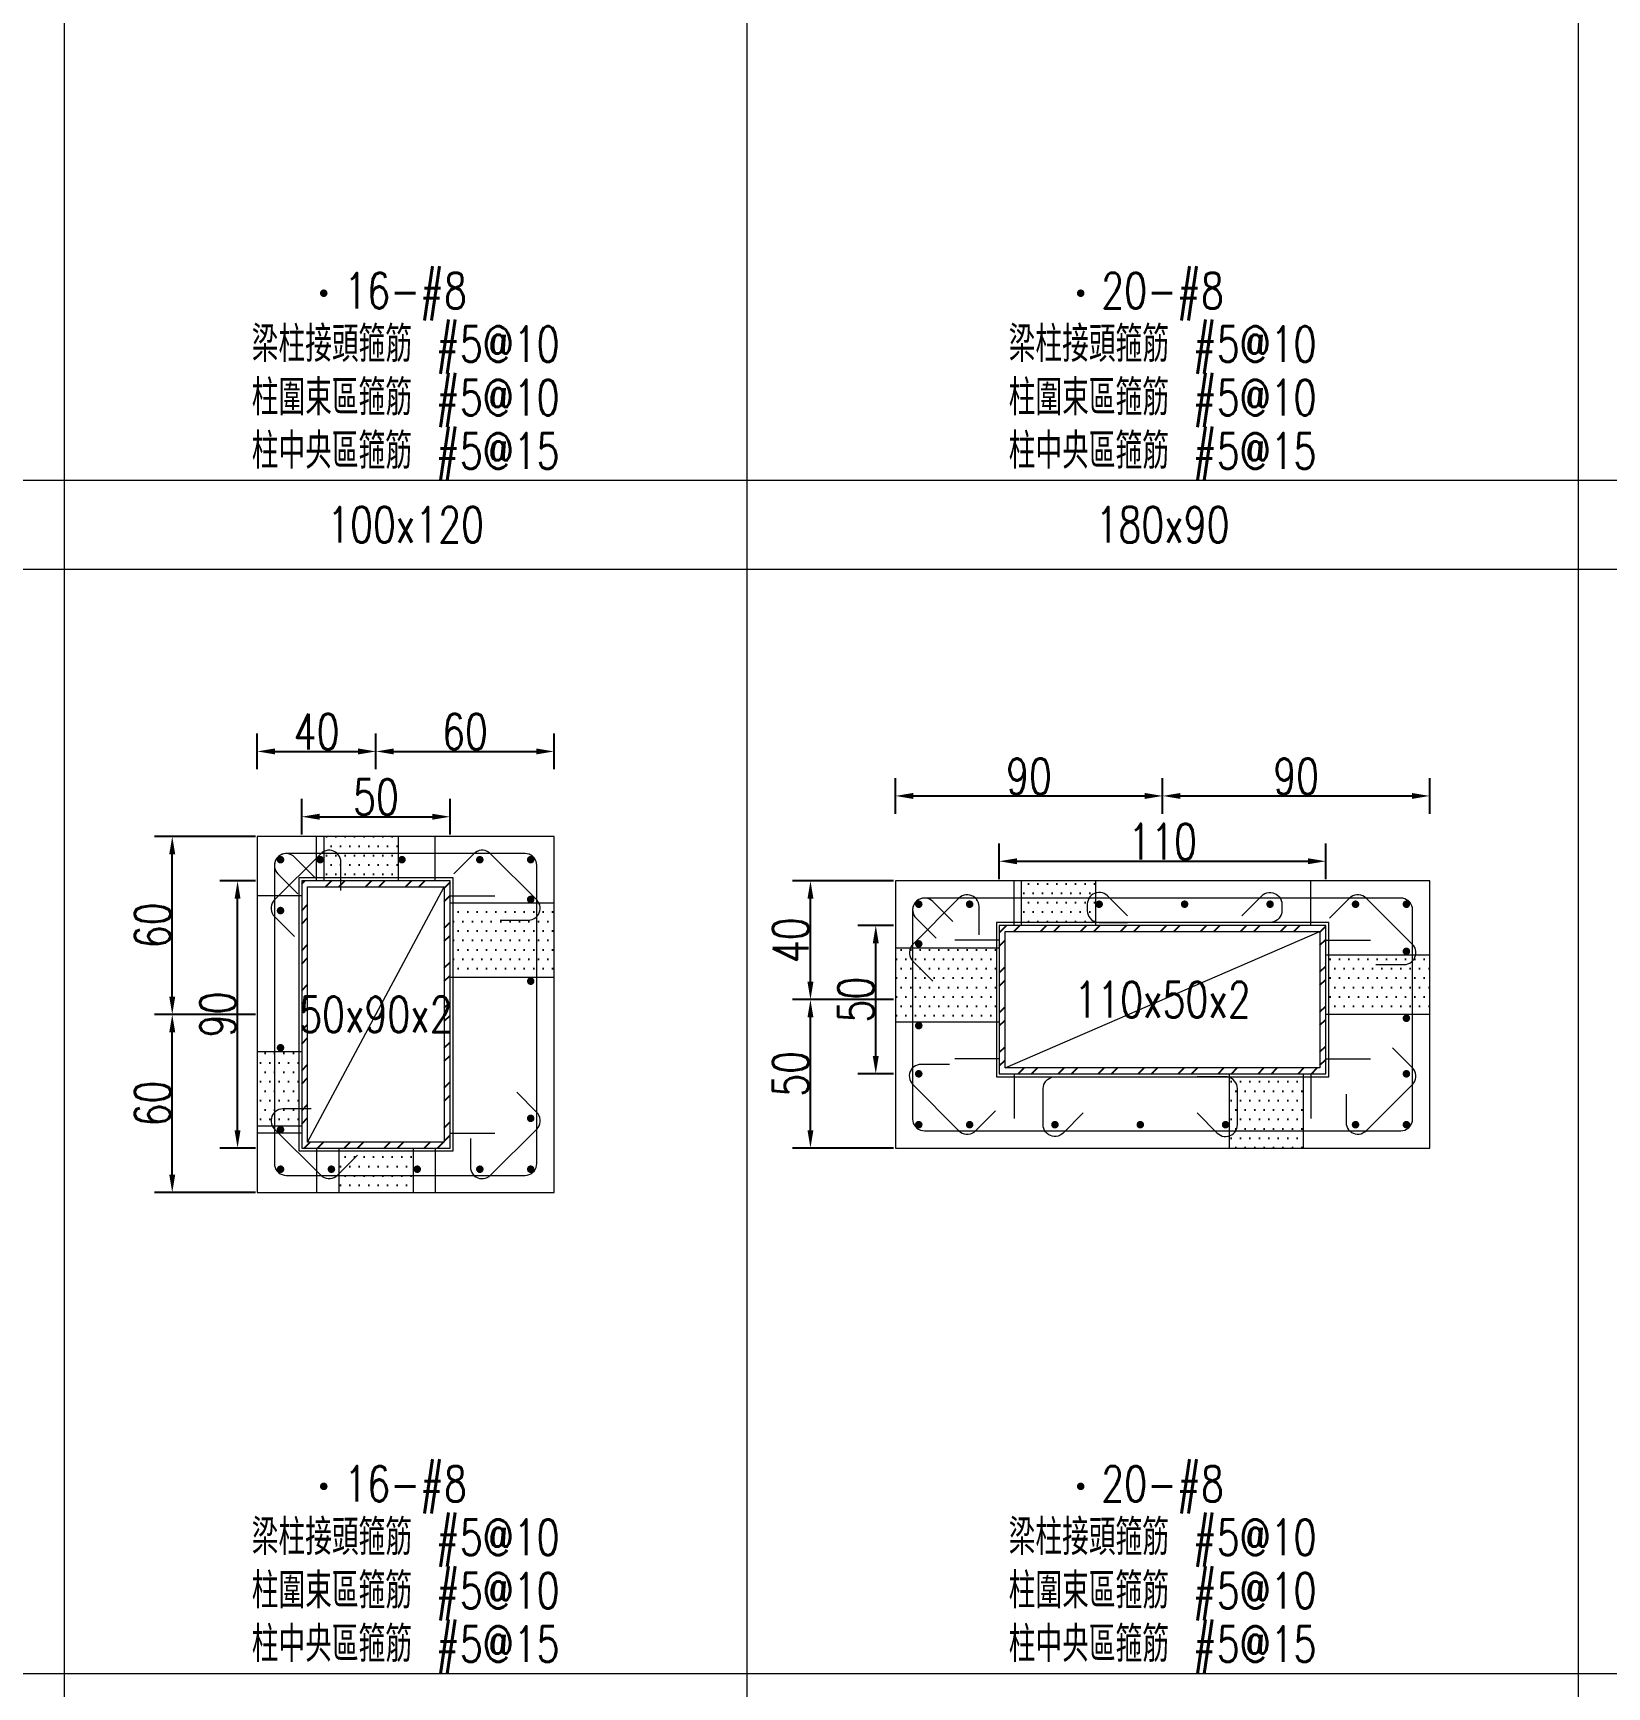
# Model space of a CAD drawing. Header units: millimetres. Extents: x 0 to 3905, y 0 to 8880.
# Drawn here: x 1440 to 1970, y 4447 to 5005 of the extents above; entities that cross this region are included whole.
import ezdxf
from ezdxf.enums import TextEntityAlignment as Align

# ---------------------------------------------------------------- set-up
doc = ezdxf.new("R2010")
doc.units = ezdxf.units.MM
doc.layers.get('DEFPOINTS').update_dxf_attribs({"color": 3})
for name, color, linetype in [('Hatch線', 6, 'Continuous'), ('TC-鋼粱', 132, 'Continuous'), ('主筋斷面', 2, 'Continuous'), ('文字-主筋根數', 7, 'Continuous'), ('文字-剪力筋 中央區', 7, 'Continuous'), ('文字-剪力筋-BC', 7, 'Continuous'), ('文字-剪力筋-圍束區', 7, 'Continuous'), ('文字-斷面尺寸', 7, 'Continuous'), ('文字-輔助字', 7, 'Continuous'), ('柱斷面線', 4, 'Continuous'), ('標註字', 4, 'Continuous'), ('箍筋線', 1, 'Continuous'), ('網格線', 7, 'Continuous'), ('鋼柱', 11, 'Continuous')]:
    doc.layers.add(name, color=color, linetype=linetype)
doc.styles.add('note', font='txt.shx', dxfattribs={"width": 0.75, "height": 12})
doc.styles.add('txt', font='txt.shx', dxfattribs={"height": 0.2, "bigfont": 'chineset.shx'})
doc.dimstyles.new('RCAD_DIM', dxfattribs={"dimtxt": 12, "dimasz": 6, "dimexe": 6, "dimexo": 0.625, "dimtad": 1, "dimdec": 0, "dimdsep": 46, "dimtxsty": 'note', "dimcen": 2.5, "dimclrd": 256, "dimclre": 256, "dimclrt": 256, "dimadec": 0, "dimazin": 0, "dimtfac": 1, "dimtmove": 0, "dimatfit": 3, "dimfxl": 0, "dimtolj": 1, "dimarcsym": 0})

# ---------------------------------------------------------------- blocks, each defined once
blk = doc.blocks.new('*D876')
at = {"layer": 'DEFPOINTS', "color": 0}
for p in [(1580, 4740.62), (1530, 4734), (1580, 4734)]:
    blk.add_point(p, dxfattribs=at)
at = {"layer": '標註字', "lineweight": -2}
for p, q in [((1530, 4734.62), (1530, 4746.62)), ((1580, 4734.62), (1580, 4746.62)), ((1536, 4740.62), (1574, 4740.62))]:
    blk.add_line(p, q, dxfattribs=at)
at = {"layer": '標註字'}
for points in [[(1536, 4741.62), (1536, 4739.62), (1530, 4740.62)], [(1574, 4739.62), (1574, 4741.62), (1580, 4740.62)]]:
    blk.add_solid(points, dxfattribs=at)
at = {"layer": '標註字', "insert": (1555, 4747.25), "char_height": 12, "attachment_point": 5, "style": 'note'}
blk.add_mtext('\\A1;50', dxfattribs=at)
blk = doc.blocks.new('*D877')
at = {"layer": 'DEFPOINTS', "color": 0}
for p in [(1508.38, 4719), (1515, 4719), (1515, 4629)]:
    blk.add_point(p, dxfattribs=at)
at = {"layer": '標註字', "lineweight": -2}
for p, q in [((1514.38, 4719), (1502.38, 4719)), ((1508.38, 4635), (1508.38, 4713)), ((1514.38, 4629), (1502.38, 4629))]:
    blk.add_line(p, q, dxfattribs=at)
at = {"layer": '標註字'}
for points in [[(1509.38, 4713), (1507.38, 4713), (1508.38, 4719)], [(1507.38, 4635), (1509.38, 4635), (1508.38, 4629)]]:
    blk.add_solid(points, dxfattribs=at)
at = {"layer": '標註字', "insert": (1501.75, 4674), "char_height": 12, "attachment_point": 5, "rotation": 90, "style": 'note'}
blk.add_mtext('\\A1;90', dxfattribs=at)
blk = doc.blocks.new('*D878')
at = {"layer": 'DEFPOINTS', "color": 0}
for p in [(1555, 4762.62), (1515, 4756), (1555, 4756)]:
    blk.add_point(p, dxfattribs=at)
at = {"layer": '標註字', "lineweight": -2}
for p, q in [((1515, 4756.62), (1515, 4768.62)), ((1555, 4756.62), (1555, 4768.62)), ((1521, 4762.62), (1549, 4762.62))]:
    blk.add_line(p, q, dxfattribs=at)
at = {"layer": '標註字'}
for points in [[(1521, 4763.62), (1521, 4761.62), (1515, 4762.62)], [(1549, 4761.62), (1549, 4763.62), (1555, 4762.62)]]:
    blk.add_solid(points, dxfattribs=at)
at = {"layer": '標註字', "insert": (1535, 4769.25), "char_height": 12, "attachment_point": 5, "style": 'note'}
blk.add_mtext('\\A1;40', dxfattribs=at)
blk = doc.blocks.new('*D879')
at = {"layer": 'DEFPOINTS', "color": 0}
for p in [(1615, 4762.62), (1555, 4756), (1615, 4756)]:
    blk.add_point(p, dxfattribs=at)
at = {"layer": '標註字', "lineweight": -2}
for p, q in [((1555, 4756.62), (1555, 4768.62)), ((1615, 4756.62), (1615, 4768.62)), ((1561, 4762.62), (1609, 4762.62))]:
    blk.add_line(p, q, dxfattribs=at)
at = {"layer": '標註字'}
for points in [[(1561, 4763.62), (1561, 4761.62), (1555, 4762.62)], [(1609, 4761.62), (1609, 4763.62), (1615, 4762.62)]]:
    blk.add_solid(points, dxfattribs=at)
at = {"layer": '標註字', "insert": (1585, 4769.25), "char_height": 12, "attachment_point": 5, "style": 'note'}
blk.add_mtext('\\A1;60', dxfattribs=at)
blk = doc.blocks.new('*D880')
at = {"layer": 'DEFPOINTS', "color": 0}
for p in [(1486.38, 4674), (1515, 4674), (1515, 4614)]:
    blk.add_point(p, dxfattribs=at)
at = {"layer": '標註字', "lineweight": -2}
for p, q in [((1514.38, 4674), (1480.38, 4674)), ((1486.38, 4620), (1486.38, 4668)), ((1514.38, 4614), (1480.38, 4614))]:
    blk.add_line(p, q, dxfattribs=at)
at = {"layer": '標註字'}
for points in [[(1487.38, 4668), (1485.38, 4668), (1486.38, 4674)], [(1485.38, 4620), (1487.38, 4620), (1486.38, 4614)]]:
    blk.add_solid(points, dxfattribs=at)
at = {"layer": '標註字', "insert": (1479.75, 4644), "char_height": 12, "attachment_point": 5, "rotation": 90, "style": 'note'}
blk.add_mtext('\\A1;60', dxfattribs=at)
blk = doc.blocks.new('*D881')
at = {"layer": 'DEFPOINTS', "color": 0}
for p in [(1486.38, 4734), (1515, 4734), (1515, 4674)]:
    blk.add_point(p, dxfattribs=at)
at = {"layer": '標註字', "lineweight": -2}
for p, q in [((1514.38, 4734), (1480.38, 4734)), ((1486.38, 4680), (1486.38, 4728)), ((1514.38, 4674), (1480.38, 4674))]:
    blk.add_line(p, q, dxfattribs=at)
at = {"layer": '標註字'}
for points in [[(1487.38, 4728), (1485.38, 4728), (1486.38, 4734)], [(1485.38, 4680), (1487.38, 4680), (1486.38, 4674)]]:
    blk.add_solid(points, dxfattribs=at)
at = {"layer": '標註字', "insert": (1479.75, 4704), "char_height": 12, "attachment_point": 5, "rotation": 90, "style": 'note'}
blk.add_mtext('\\A1;60', dxfattribs=at)
blk = doc.blocks.new('Circle_Filled')
at = {"const_width": 0.5}
blk.add_lwpolyline([(-0.25, 0, 1), (0.25, 0, 1)], format="xyb", close=True, dxfattribs=at)
blk = doc.blocks.new('*D1008')
at = {"layer": 'DEFPOINTS', "color": 0}
for p in [(1875, 4725.62), (1765, 4719), (1875, 4719)]:
    blk.add_point(p, dxfattribs=at)
at = {"layer": '標註字', "lineweight": -2}
for p, q in [((1765, 4719.62), (1765, 4731.62)), ((1875, 4719.62), (1875, 4731.62)), ((1771, 4725.62), (1869, 4725.62))]:
    blk.add_line(p, q, dxfattribs=at)
at = {"layer": '標註字'}
for points in [[(1771, 4726.62), (1771, 4724.62), (1765, 4725.62)], [(1869, 4724.62), (1869, 4726.62), (1875, 4725.62)]]:
    blk.add_solid(points, dxfattribs=at)
at = {"layer": '標註字', "insert": (1820, 4732.25), "char_height": 12, "attachment_point": 5, "style": 'note'}
blk.add_mtext('\\A1;110', dxfattribs=at)
blk = doc.blocks.new('*D1009')
at = {"layer": 'DEFPOINTS', "color": 0}
for p in [(1723.38, 4704), (1730, 4704), (1730, 4654)]:
    blk.add_point(p, dxfattribs=at)
at = {"layer": '標註字', "lineweight": -2}
for p, q in [((1729.38, 4704), (1717.38, 4704)), ((1723.38, 4660), (1723.38, 4698)), ((1729.38, 4654), (1717.38, 4654))]:
    blk.add_line(p, q, dxfattribs=at)
at = {"layer": '標註字'}
for points in [[(1724.38, 4698), (1722.38, 4698), (1723.38, 4704)], [(1722.38, 4660), (1724.38, 4660), (1723.38, 4654)]]:
    blk.add_solid(points, dxfattribs=at)
at = {"layer": '標註字', "insert": (1716.75, 4679), "char_height": 12, "attachment_point": 5, "rotation": 90, "style": 'note'}
blk.add_mtext('\\A1;50', dxfattribs=at)
blk = doc.blocks.new('*D1010')
at = {"layer": 'DEFPOINTS', "color": 0}
for p in [(1820, 4747.62), (1730, 4741), (1820, 4741)]:
    blk.add_point(p, dxfattribs=at)
at = {"layer": '標註字', "lineweight": -2}
for p, q in [((1730, 4741.62), (1730, 4753.62)), ((1820, 4741.62), (1820, 4753.62)), ((1736, 4747.62), (1814, 4747.62))]:
    blk.add_line(p, q, dxfattribs=at)
at = {"layer": '標註字'}
for points in [[(1736, 4748.62), (1736, 4746.62), (1730, 4747.62)], [(1814, 4746.62), (1814, 4748.62), (1820, 4747.62)]]:
    blk.add_solid(points, dxfattribs=at)
at = {"layer": '標註字', "insert": (1775, 4754.25), "char_height": 12, "attachment_point": 5, "style": 'note'}
blk.add_mtext('\\A1;90', dxfattribs=at)
blk = doc.blocks.new('*D1011')
at = {"layer": 'DEFPOINTS', "color": 0}
for p in [(1910, 4747.62), (1820, 4741), (1910, 4741)]:
    blk.add_point(p, dxfattribs=at)
at = {"layer": '標註字', "lineweight": -2}
for p, q in [((1820, 4741.62), (1820, 4753.62)), ((1910, 4741.62), (1910, 4753.62)), ((1826, 4747.62), (1904, 4747.62))]:
    blk.add_line(p, q, dxfattribs=at)
at = {"layer": '標註字'}
for points in [[(1826, 4748.62), (1826, 4746.62), (1820, 4747.62)], [(1904, 4746.62), (1904, 4748.62), (1910, 4747.62)]]:
    blk.add_solid(points, dxfattribs=at)
at = {"layer": '標註字', "insert": (1865, 4754.25), "char_height": 12, "attachment_point": 5, "style": 'note'}
blk.add_mtext('\\A1;90', dxfattribs=at)
blk = doc.blocks.new('*D1012')
at = {"layer": 'DEFPOINTS', "color": 0}
for p in [(1701.38, 4679), (1730, 4679), (1730, 4629)]:
    blk.add_point(p, dxfattribs=at)
at = {"layer": '標註字', "lineweight": -2}
for p, q in [((1729.38, 4679), (1695.38, 4679)), ((1701.38, 4635), (1701.38, 4673)), ((1729.38, 4629), (1695.38, 4629))]:
    blk.add_line(p, q, dxfattribs=at)
at = {"layer": '標註字'}
for points in [[(1702.38, 4673), (1700.38, 4673), (1701.38, 4679)], [(1700.38, 4635), (1702.38, 4635), (1701.38, 4629)]]:
    blk.add_solid(points, dxfattribs=at)
at = {"layer": '標註字', "insert": (1694.75, 4654), "char_height": 12, "attachment_point": 5, "rotation": 90, "style": 'note'}
blk.add_mtext('\\A1;50', dxfattribs=at)
blk = doc.blocks.new('*D1013')
at = {"layer": 'DEFPOINTS', "color": 0}
for p in [(1701.38, 4719), (1730, 4719), (1730, 4679)]:
    blk.add_point(p, dxfattribs=at)
at = {"layer": '標註字', "lineweight": -2}
for p, q in [((1729.38, 4719), (1695.38, 4719)), ((1701.38, 4685), (1701.38, 4713)), ((1729.38, 4679), (1695.38, 4679))]:
    blk.add_line(p, q, dxfattribs=at)
at = {"layer": '標註字'}
for points in [[(1702.38, 4713), (1700.38, 4713), (1701.38, 4719)], [(1700.38, 4685), (1702.38, 4685), (1701.38, 4679)]]:
    blk.add_solid(points, dxfattribs=at)
at = {"layer": '標註字', "insert": (1694.75, 4699), "char_height": 12, "attachment_point": 5, "rotation": 90, "style": 'note'}
blk.add_mtext('\\A1;40', dxfattribs=at)

msp = doc.modelspace()

# ---------------------------------------------------------------- hatches: boundary and pattern name
at = {"layer": 'Hatch線'}
h = msp.add_hatch(dxfattribs=at)
h.set_pattern_fill('ANSI32', color=256, style=0)
h.paths.add_polyline_path([(1530, 4629), (1580, 4629), (1580, 4719), (1530, 4719)], flags=17)
h.paths.add_polyline_path([(1532, 4631), (1532, 4717), (1578, 4717), (1578, 4631)])
h = msp.add_hatch(dxfattribs=at)
h.set_pattern_fill('ANSI32', color=256, style=0)
h.paths.add_polyline_path([(1765, 4654), (1875, 4654), (1875, 4704), (1765, 4704)], flags=17)
h.paths.add_polyline_path([(1767, 4656), (1767, 4702), (1873, 4702), (1873, 4656)])
at = {"layer": 'TC-鋼粱'}
h = msp.add_hatch(dxfattribs=at)
h.set_pattern_fill('DOTS', color=256, scale=2, style=0)
h.paths.add_polyline_path([(1562.5, 4734), (1537.5, 4734), (1537.5, 4719), (1562.5, 4719)], flags=17)
h = msp.add_hatch(dxfattribs=at)
h.set_pattern_fill('DOTS', color=256, scale=2, style=0)
h.paths.add_polyline_path([(1797.36, 4719), (1772.36, 4719), (1772.36, 4704), (1797.36, 4704)], flags=17)
h = msp.add_hatch(dxfattribs=at)
h.set_pattern_fill('DOTS', color=256, scale=2, style=0)
h.paths.add_polyline_path([(1615, 4686.49), (1615, 4711.49), (1580, 4711.49), (1580, 4686.49)], flags=17)
h = msp.add_hatch(dxfattribs=at)
h.set_pattern_fill('DOTS', color=256, scale=2, style=0)
h.paths.add_polyline_path([(1730, 4696.5), (1730, 4671.5), (1765, 4671.5), (1765, 4696.5)], flags=17)
h = msp.add_hatch(dxfattribs=at)
h.set_pattern_fill('DOTS', color=256, scale=2, style=0)
h.paths.add_polyline_path([(1910, 4673.99), (1910, 4693.99), (1875, 4693.99), (1875, 4673.99)], flags=17)
h = msp.add_hatch(dxfattribs=at)
h.set_pattern_fill('DOTS', color=256, scale=2, style=0)
h.paths.add_polyline_path([(1515, 4661.5), (1515, 4636.5), (1530, 4636.5), (1530, 4661.5)], flags=17)
h = msp.add_hatch(dxfattribs=at)
h.set_pattern_fill('DOTS', color=256, scale=2, style=0)
h.paths.add_polyline_path([(1842.5, 4629), (1867.5, 4629), (1867.5, 4654), (1842.5, 4654)], flags=17)
h = msp.add_hatch(dxfattribs=at)
h.set_pattern_fill('DOTS', color=256, scale=2, style=0)
h.paths.add_polyline_path([(1542.64, 4614), (1567.64, 4614), (1567.64, 4629), (1542.64, 4629)], flags=17)

# ---------------------------------------------------------------- linework, layer by layer
at = {"layer": 'DEFPOINTS', "lineweight": 5}
for points in [[(1535, 4719), (1535, 4734)], [(1575, 4719), (1575, 4734)], [(1530, 4628), (1581, 4628), (1581, 4720), (1529, 4720), (1529, 4628), (1530, 4628)], [(1532, 4631), (1578, 4717)], [(1770, 4704), (1770, 4719)], [(1870, 4704), (1870, 4719)], [(1530, 4714), (1515, 4714)], [(1580, 4714), (1595, 4714)], [(1765, 4653), (1876, 4653), (1876, 4705), (1764, 4705), (1764, 4653), (1765, 4653)], [(1765, 4699), (1750, 4699)], [(1767, 4656), (1873, 4702)], [(1875, 4699), (1890, 4699)], [(1765, 4659), (1750, 4659)], [(1875, 4659), (1890, 4659)], [(1770, 4654), (1770, 4639)], [(1870, 4654), (1870, 4639)], [(1530, 4634), (1515, 4634)], [(1580, 4634), (1595, 4634)], [(1535, 4629), (1535, 4614)], [(1575, 4629), (1575, 4614)]]:
    msp.add_lwpolyline(points, dxfattribs=at)
at = {"layer": 'TC-鋼粱', "lineweight": 5}
for points in [[(1537.5, 4734), (1537.5, 4719)], [(1562.5, 4734), (1562.5, 4719)], [(1772.36, 4719), (1772.36, 4704)], [(1797.36, 4719), (1797.36, 4704)], [(1615, 4711.49), (1580, 4711.49)], [(1730, 4696.5), (1765, 4696.5)], [(1910, 4693.99), (1875, 4693.99)], [(1615, 4686.49), (1580, 4686.49)], [(1730, 4671.5), (1765, 4671.5)], [(1910, 4673.99), (1875, 4673.99)], [(1515, 4661.5), (1530, 4661.5)], [(1842.5, 4629), (1842.5, 4654)], [(1867.5, 4629), (1867.5, 4654)], [(1515, 4636.5), (1530, 4636.5)], [(1542.64, 4614), (1542.64, 4629)], [(1567.64, 4614), (1567.64, 4629)]]:
    msp.add_lwpolyline(points, dxfattribs=at)
at = {"layer": '柱斷面線', "lineweight": 5}
for points in [[(1515, 4614), (1615, 4614), (1615, 4734), (1515, 4734), (1515, 4614)], [(1730, 4629), (1910, 4629), (1910, 4719), (1730, 4719), (1730, 4629)]]:
    msp.add_lwpolyline(points, dxfattribs=at)
at = {"layer": '箍筋線', "lineweight": 5}
for points in [[(1543.19, 4715.81), (1543.19, 4725.35), (1543.13, 4726.02), (1542.96, 4726.66), (1542.69, 4727.27), (1542.32, 4727.83), (1541.86, 4728.32), (1541.33, 4728.72), (1540.73, 4729.02), (1540.1, 4729.23), (1539.43, 4729.32), (1538.77, 4729.3), (1538.11, 4729.17), (1537.49, 4728.93), (1536.91, 4728.59), (1536.4, 4728.16), (1520.84, 4712.6), (1520.39, 4712.07), (1520.05, 4711.47), (1519.81, 4710.82), (1519.69, 4710.13), (1519.69, 4709.44), (1519.81, 4708.76), (1520.05, 4708.11), (1520.39, 4707.51), (1520.84, 4706.98), (1527.58, 4700.23)], [(1534.33, 4720.29), (1527.58, 4727.04), (1527.07, 4727.47), (1526.49, 4727.81), (1525.87, 4728.05), (1525.22, 4728.18), (1524.55, 4728.2), (1523.89, 4728.11), (1523.25, 4727.9), (1522.66, 4727.6), (1522.12, 4727.19), (1521.66, 4726.71), (1521.29, 4726.15), (1521.02, 4725.54), (1520.85, 4724.9), (1520.79, 4724.23), (1520.79, 4623.77), (1520.86, 4623.08), (1521.03, 4622.41), (1521.33, 4621.78), (1521.72, 4621.21), (1522.21, 4620.72), (1522.78, 4620.33), (1523.41, 4620.03), (1524.08, 4619.86), (1524.77, 4619.79), (1605.23, 4619.79), (1605.92, 4619.86), (1606.59, 4620.03), (1607.22, 4620.33), (1607.79, 4620.72), (1608.28, 4621.21), (1608.67, 4621.78), (1608.97, 4622.41), (1609.14, 4623.08), (1609.21, 4623.77), (1609.21, 4724.23), (1609.14, 4724.92), (1608.97, 4725.59), (1608.67, 4726.22), (1608.28, 4726.79), (1607.79, 4727.28), (1607.22, 4727.67), (1606.59, 4727.97), (1605.92, 4728.14), (1605.23, 4728.21), (1524.77, 4728.21), (1524.1, 4728.15), (1523.46, 4727.98), (1522.85, 4727.71), (1522.29, 4727.34), (1521.81, 4726.88), (1521.4, 4726.34), (1521.1, 4725.75), (1520.89, 4725.11), (1520.8, 4724.45), (1520.82, 4723.78), (1520.95, 4723.13), (1521.19, 4722.51), (1521.53, 4721.93), (1521.96, 4721.42), (1528.71, 4714.67)], [(1596.81, 4705.81), (1606.35, 4705.81), (1607.02, 4705.87), (1607.66, 4706.04), (1608.27, 4706.31), (1608.83, 4706.68), (1609.32, 4707.14), (1609.72, 4707.67), (1610.02, 4708.27), (1610.23, 4708.9), (1610.32, 4709.57), (1610.3, 4710.23), (1610.17, 4710.89), (1609.93, 4711.51), (1609.59, 4712.09), (1609.16, 4712.6), (1593.6, 4728.16), (1593.07, 4728.61), (1592.47, 4728.95), (1591.82, 4729.19), (1591.13, 4729.31), (1590.44, 4729.31), (1589.76, 4729.19), (1589.11, 4728.95), (1588.51, 4728.61), (1587.98, 4728.16), (1581.23, 4721.42)], [(1758.19, 4700.81), (1758.19, 4710.35), (1758.13, 4711.02), (1757.96, 4711.66), (1757.69, 4712.27), (1757.32, 4712.83), (1756.86, 4713.32), (1756.33, 4713.72), (1755.73, 4714.02), (1755.1, 4714.23), (1754.43, 4714.32), (1753.77, 4714.3), (1753.11, 4714.17), (1752.49, 4713.93), (1751.91, 4713.59), (1751.4, 4713.16), (1735.84, 4697.6), (1735.39, 4697.07), (1735.05, 4696.47), (1734.81, 4695.82), (1734.69, 4695.13), (1734.69, 4694.44), (1734.81, 4693.76), (1735.05, 4693.11), (1735.39, 4692.51), (1735.84, 4691.98), (1742.58, 4685.23)], [(1808.19, 4707.2), (1801.44, 4713.95), (1800.93, 4714.38), (1800.35, 4714.72), (1799.73, 4714.96), (1799.07, 4715.09), (1798.41, 4715.11), (1797.74, 4715.02), (1797.11, 4714.81), (1796.51, 4714.51), (1795.98, 4714.1), (1795.52, 4713.62), (1795.15, 4713.06), (1794.88, 4712.45), (1794.71, 4711.81), (1794.65, 4711.14), (1794.65, 4708.97), (1794.71, 4708.28), (1794.89, 4707.62), (1795.19, 4706.99), (1795.58, 4706.42), (1796.07, 4705.93), (1796.64, 4705.53), (1797.27, 4705.24), (1797.94, 4705.06), (1798.63, 4705), (1808.17, 4705)], [(1846.65, 4707.2), (1853.4, 4713.95), (1853.91, 4714.38), (1854.49, 4714.72), (1855.11, 4714.96), (1855.76, 4715.09), (1856.43, 4715.11), (1857.09, 4715.02), (1857.73, 4714.81), (1858.32, 4714.51), (1858.86, 4714.1), (1859.32, 4713.62), (1859.69, 4713.06), (1859.96, 4712.45), (1860.13, 4711.81), (1860.18, 4711.14), (1860.18, 4708.97), (1860.12, 4708.28), (1859.95, 4707.62), (1859.65, 4706.99), (1859.25, 4706.42), (1858.76, 4705.93), (1858.2, 4705.53), (1857.57, 4705.24), (1856.9, 4705.06), (1856.21, 4705), (1846.67, 4705)], [(1891.81, 4690.81), (1901.35, 4690.81), (1902.02, 4690.87), (1902.66, 4691.04), (1903.27, 4691.31), (1903.83, 4691.68), (1904.32, 4692.14), (1904.72, 4692.67), (1905.02, 4693.27), (1905.23, 4693.9), (1905.32, 4694.57), (1905.3, 4695.23), (1905.17, 4695.89), (1904.93, 4696.51), (1904.59, 4697.09), (1904.16, 4697.6), (1888.6, 4713.16), (1888.07, 4713.61), (1887.47, 4713.95), (1886.82, 4714.19), (1886.13, 4714.31), (1885.44, 4714.31), (1884.76, 4714.19), (1884.11, 4713.95), (1883.51, 4713.61), (1882.98, 4713.16), (1876.23, 4706.42)], [(1749.33, 4705.29), (1742.58, 4712.04), (1742.07, 4712.47), (1741.49, 4712.81), (1740.87, 4713.05), (1740.22, 4713.18), (1739.55, 4713.2), (1738.89, 4713.11), (1738.25, 4712.9), (1737.66, 4712.6), (1737.12, 4712.19), (1736.66, 4711.71), (1736.29, 4711.15), (1736.02, 4710.54), (1735.85, 4709.9), (1735.79, 4709.23), (1735.79, 4638.77), (1735.86, 4638.08), (1736.03, 4637.41), (1736.33, 4636.78), (1736.72, 4636.21), (1737.21, 4635.72), (1737.78, 4635.33), (1738.41, 4635.03), (1739.08, 4634.86), (1739.77, 4634.79), (1900.23, 4634.79), (1900.92, 4634.86), (1901.59, 4635.03), (1902.22, 4635.33), (1902.79, 4635.72), (1903.28, 4636.21), (1903.67, 4636.78), (1903.97, 4637.41), (1904.14, 4638.08), (1904.21, 4638.77), (1904.21, 4709.23), (1904.14, 4709.92), (1903.97, 4710.59), (1903.67, 4711.22), (1903.28, 4711.79), (1902.79, 4712.28), (1902.22, 4712.67), (1901.59, 4712.97), (1900.92, 4713.14), (1900.23, 4713.21), (1739.77, 4713.21), (1739.1, 4713.15), (1738.46, 4712.98), (1737.85, 4712.71), (1737.29, 4712.34), (1736.81, 4711.88), (1736.4, 4711.34), (1736.1, 4710.75), (1735.89, 4710.11), (1735.8, 4709.45), (1735.82, 4708.78), (1735.95, 4708.13), (1736.19, 4707.51), (1736.53, 4706.93), (1736.96, 4706.42), (1743.71, 4699.67)], [(1881.81, 4647.19), (1881.81, 4637.65), (1881.87, 4636.98), (1882.04, 4636.34), (1882.31, 4635.73), (1882.68, 4635.17), (1883.14, 4634.68), (1883.67, 4634.28), (1884.27, 4633.98), (1884.9, 4633.77), (1885.57, 4633.68), (1886.23, 4633.7), (1886.89, 4633.83), (1887.51, 4634.07), (1888.09, 4634.41), (1888.6, 4634.84), (1904.16, 4650.4), (1904.61, 4650.93), (1904.95, 4651.53), (1905.19, 4652.18), (1905.31, 4652.87), (1905.31, 4653.56), (1905.19, 4654.24), (1904.95, 4654.89), (1904.61, 4655.49), (1904.16, 4656.02), (1897.42, 4662.77)], [(1748.19, 4657.19), (1738.65, 4657.19), (1737.98, 4657.13), (1737.34, 4656.96), (1736.73, 4656.69), (1736.17, 4656.32), (1735.68, 4655.86), (1735.28, 4655.33), (1734.98, 4654.73), (1734.77, 4654.1), (1734.68, 4653.43), (1734.7, 4652.77), (1734.83, 4652.11), (1735.07, 4651.49), (1735.41, 4650.91), (1735.84, 4650.4), (1751.4, 4634.84), (1751.93, 4634.39), (1752.53, 4634.05), (1753.18, 4633.81), (1753.87, 4633.69), (1754.56, 4633.69), (1755.24, 4633.81), (1755.89, 4634.05), (1756.49, 4634.39), (1757.02, 4634.84), (1763.77, 4641.58)], [(1793.3, 4640.8), (1786.55, 4634.05), (1786.04, 4633.62), (1785.47, 4633.28), (1784.84, 4633.04), (1784.19, 4632.91), (1783.52, 4632.89), (1782.86, 4632.98), (1782.22, 4633.19), (1781.63, 4633.49), (1781.09, 4633.9), (1780.64, 4634.38), (1780.26, 4634.94), (1779.99, 4635.55), (1779.82, 4636.19), (1779.77, 4636.86), (1779.77, 4649.02), (1779.83, 4649.72), (1780.01, 4650.38), (1780.3, 4651.01), (1780.7, 4651.58), (1781.19, 4652.07), (1781.76, 4652.47), (1782.38, 4652.76), (1783.05, 4652.94), (1783.74, 4653), (1793.28, 4653)], [(1831.67, 4640.8), (1838.42, 4634.05), (1838.93, 4633.62), (1839.5, 4633.28), (1840.13, 4633.04), (1840.78, 4632.91), (1841.45, 4632.89), (1842.11, 4632.98), (1842.75, 4633.19), (1843.34, 4633.49), (1843.88, 4633.9), (1844.34, 4634.38), (1844.71, 4634.94), (1844.98, 4635.55), (1845.15, 4636.19), (1845.2, 4636.86), (1845.2, 4649.02), (1845.14, 4649.72), (1844.96, 4650.38), (1844.67, 4651.01), (1844.27, 4651.58), (1843.78, 4652.07), (1843.22, 4652.47), (1842.59, 4652.76), (1841.92, 4652.94), (1841.23, 4653), (1831.69, 4653)], [(1586.81, 4632.19), (1586.81, 4622.65), (1586.87, 4621.98), (1587.04, 4621.34), (1587.31, 4620.73), (1587.68, 4620.17), (1588.14, 4619.68), (1588.67, 4619.28), (1589.27, 4618.98), (1589.9, 4618.77), (1590.57, 4618.68), (1591.23, 4618.7), (1591.89, 4618.83), (1592.51, 4619.07), (1593.09, 4619.41), (1593.6, 4619.84), (1609.16, 4635.4), (1609.61, 4635.93), (1609.95, 4636.53), (1610.19, 4637.18), (1610.31, 4637.87), (1610.31, 4638.56), (1610.19, 4639.24), (1609.95, 4639.89), (1609.61, 4640.49), (1609.16, 4641.02), (1602.42, 4647.77)], [(1533.19, 4642.19), (1523.65, 4642.19), (1522.98, 4642.13), (1522.34, 4641.96), (1521.73, 4641.69), (1521.17, 4641.32), (1520.68, 4640.86), (1520.28, 4640.33), (1519.98, 4639.73), (1519.77, 4639.1), (1519.68, 4638.43), (1519.7, 4637.77), (1519.83, 4637.11), (1520.07, 4636.49), (1520.41, 4635.91), (1520.84, 4635.4), (1536.4, 4619.84), (1536.93, 4619.39), (1537.53, 4619.05), (1538.18, 4618.81), (1538.87, 4618.69), (1539.56, 4618.69), (1540.24, 4618.81), (1540.89, 4619.05), (1541.49, 4619.39), (1542.02, 4619.84), (1548.77, 4626.58)]]:
    msp.add_lwpolyline(points, dxfattribs=at)
at = {"layer": '網格線', "lineweight": 5}
for points in [[(1450, 5226), (1450, 4854)], [(1680, 5226), (1680, 4854)], [(1960, 5226), (1960, 4854)], [(1180, 4854), (1450, 4854)], [(1450, 4854), (1680, 4854)], [(1450, 4854), (1450, 4824)], [(1680, 4854), (1960, 4854)], [(1680, 4854), (1680, 4824)], [(1960, 4854), (2220, 4854)], [(1960, 4854), (1960, 4824)], [(1180, 4824), (1450, 4824)], [(1450, 4824), (1680, 4824)], [(1450, 4824), (1450, 4452)], [(1680, 4824), (1960, 4824)], [(1680, 4824), (1680, 4452)], [(1960, 4824), (2220, 4824)], [(1960, 4824), (1960, 4452)], [(1180, 4452), (1450, 4452)], [(1450, 4452), (1680, 4452)], [(1450, 4452), (1450, 4422)], [(1680, 4452), (1960, 4452)], [(1680, 4452), (1680, 4422)], [(1960, 4452), (2220, 4452)], [(1960, 4452), (1960, 4422)]]:
    msp.add_lwpolyline(points, dxfattribs=at)
at = {"layer": '鋼柱', "lineweight": 5}
for points in [[(1530, 4629), (1580, 4629), (1580, 4719), (1530, 4719), (1530, 4629)], [(1532, 4631), (1532, 4717), (1578, 4717), (1578, 4631), (1532, 4631)], [(1765, 4654), (1875, 4654), (1875, 4704), (1765, 4704), (1765, 4654)], [(1767, 4656), (1767, 4702), (1873, 4702), (1873, 4656), (1767, 4656)]]:
    msp.add_lwpolyline(points, dxfattribs=at)

# ---------------------------------------------------------------- block references
at = {"layer": '主筋斷面', "lineweight": 5, "xscale": 2.539999961853027, "yscale": 2.539999961853027}
for p in [(1537.42, 4917), (1792.42, 4917), (1522.86, 4726.14), (1536.23, 4726.14), (1563.77, 4726.14), (1590, 4726.14), (1607.14, 4726.14), (1522.86, 4709), (1607.14, 4712.76), (1737.86, 4711.14), (1755, 4711.14), (1798.63, 4711.14), (1827.42, 4711.14), (1856.21, 4711.14), (1885, 4711.14), (1902.14, 4711.14), (1737.86, 4697.77), (1902.14, 4695.26), (1607.14, 4685.22), (1737.86, 4670.23), (1902.14, 4672.72), (1522.86, 4662.77), (1737.86, 4654), (1902.14, 4654), (1522.86, 4635.23), (1607.14, 4639), (1737.86, 4636.86), (1755, 4636.86), (1783.74, 4636.86), (1812.49, 4636.86), (1841.23, 4636.86), (1885, 4636.86), (1902.14, 4636.86), (1522.86, 4621.86), (1540, 4621.86), (1568.91, 4621.86), (1590, 4621.86), (1607.14, 4621.86), (1537.42, 4515), (1792.42, 4515)]:
    msp.add_blockref('Circle_Filled', p, dxfattribs=at)

# ---------------------------------------------------------------- texts
at = {"layer": '文字-主筋根數', "style": 'txt', "width": 0.75}
for s, p in [('16-#8', (1565, 4917)), ('20-#8', (1820, 4917)), ('16-#8', (1565, 4515)), ('20-#8', (1820, 4515))]:
    msp.add_text(s, height=12, dxfattribs=at).set_placement(p, align=Align.MIDDLE)
at = {"layer": '文字-剪力筋 中央區', "style": 'txt', "width": 0.75}
for p in [(1565, 4863), (1820, 4863), (1565, 4461), (1820, 4461)]:
    msp.add_text('柱中央區箍筋 #5@15', height=12, dxfattribs=at).set_placement(p, align=Align.MIDDLE)
at = {"layer": '文字-剪力筋-BC', "style": 'txt', "width": 0.75}
for p in [(1565, 4899), (1820, 4899), (1565, 4497), (1820, 4497)]:
    msp.add_text('梁柱接頭箍筋 #5@10', height=12, dxfattribs=at).set_placement(p, align=Align.MIDDLE)
at = {"layer": '文字-剪力筋-圍束區', "style": 'txt', "width": 0.75}
for p in [(1565, 4881), (1820, 4881), (1565, 4479), (1820, 4479)]:
    msp.add_text('柱圍束區箍筋 #5@10', height=12, dxfattribs=at).set_placement(p, align=Align.MIDDLE)
at = {"layer": '文字-斷面尺寸', "style": 'txt', "width": 0.75}
for s, p in [('100x120', (1565, 4839)), ('180x90', (1820, 4839))]:
    msp.add_text(s, height=12, dxfattribs=at).set_placement(p, align=Align.MIDDLE)
at = {"layer": '文字-輔助字', "style": 'txt', "width": 0.75}
for s, p in [('110x50x2', (1820, 4679)), ('50x90x2', (1555, 4674))]:
    msp.add_text(s, height=12, dxfattribs=at).set_placement(p, align=Align.MIDDLE)

# ---------------------------------------------------------------- dimensions: what is measured, and where the dimension line sits
at = {"layer": '標註字'}
for base, p1, p2, picture, middle in [((1555, 4762.62), (1515, 4756), (1555, 4756), '*D878', (1535, 4769.25)), ((1615, 4762.62), (1555, 4756), (1615, 4756), '*D879', (1585, 4769.25)), ((1820, 4747.62), (1730, 4741), (1820, 4741), '*D1010', (1775, 4754.25)), ((1910, 4747.62), (1820, 4741), (1910, 4741), '*D1011', (1865, 4754.25)), ((1580, 4740.62), (1530, 4734), (1580, 4734), '*D876', (1555, 4747.25)), ((1875, 4725.62), (1765, 4719), (1875, 4719), '*D1008', (1820, 4732.25))]:
    dim = msp.add_linear_dim(base=base, p1=p1, p2=p2, dimstyle='RCAD_DIM', dxfattribs=at)
    dim.commit()
    dim.dimension.update_dxf_attribs({"geometry": picture, "text_midpoint": middle})
for base, p1, p2, picture, middle in [((1486.38, 4734), (1515, 4674), (1515, 4734), '*D881', (1479.75, 4704)), ((1508.38, 4719), (1515, 4629), (1515, 4719), '*D877', (1501.75, 4674)), ((1701.38, 4719), (1730, 4679), (1730, 4719), '*D1013', (1694.75, 4699)), ((1723.38, 4704), (1730, 4654), (1730, 4704), '*D1009', (1716.75, 4679)), ((1701.38, 4679), (1730, 4629), (1730, 4679), '*D1012', (1694.75, 4654)), ((1486.38, 4674), (1515, 4614), (1515, 4674), '*D880', (1479.75, 4644))]:
    dim = msp.add_linear_dim(base=base, p1=p1, p2=p2, angle=90, dimstyle='RCAD_DIM', dxfattribs=at)
    dim.commit()
    dim.dimension.update_dxf_attribs({"geometry": picture, "text_midpoint": middle})

doc.saveas('drawing.dxf')
